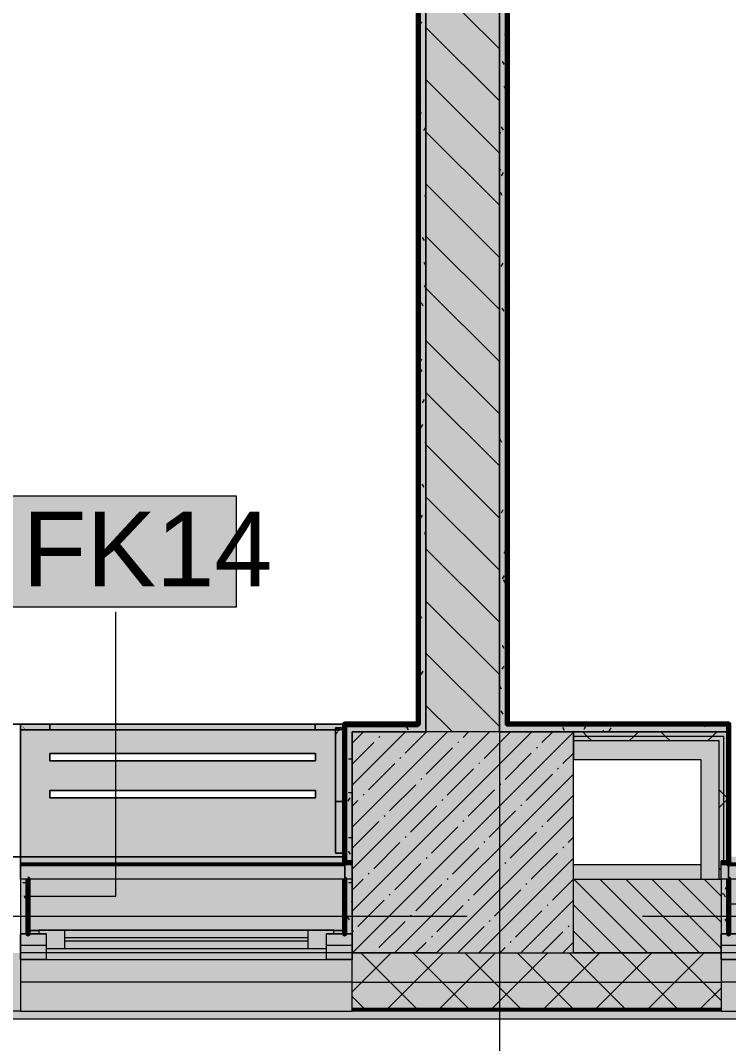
# Model space of a CAD drawing. Header units: millimetres. Extents: x -3817 to 677485, y -22715 to 103890.
# Drawn here: x 28553 to 30474, y 1566 to 4340 of the extents above; entities that cross this region are included whole.
import ezdxf

# ---------------------------------------------------------------- set-up
doc = ezdxf.new("R2010")
doc.units = ezdxf.units.MM
doc.layers.add('PDF _Геометрия', color=7, linetype='Continuous', true_color=0x1d1d1d)
doc.layers.add('PDF _Сплошная заливка', color=7, linetype='Continuous', true_color=0xffffff)
doc.layers.add('PDF _Текст', color=7, linetype='Continuous')
doc.styles.add('PDF GOST-Common', font='arial.ttf')

msp = doc.modelspace()

# ---------------------------------------------------------------- hatches: boundary and pattern name
at = {"layer": 'PDF _Сплошная заливка', "transparency": 33554559}
for points in [[(29842.5, 2411.3), (29853, 2411.3), (29853, 9211.3), (29653, 9211.3), (29653, 2411.3), (29762.6, 2411.3)], [(29633, 2431.3), (29653, 2431.3), (29653, 8901.3), (29633, 8901.3), (29633, 2431.5)], [(29437.9, 2061.3), (29453, 2061.3), (29453, 2431.3), (29433, 2431.3), (29433, 2061.3)], [(29633, 2411.3), (29653, 2411.3), (29653, 2431.3), (29453, 2431.3), (29453, 2411.3)], [(30053, 2411.3), (30473.3, 2411.3), (30473, 2431.3), (29853, 2431.3), (29853, 2411.3), (29872, 2411.3)], [(30442, 2386.3), (30448.3, 2386.3), (30447.8, 2398.8), (30053, 2398.8), (30053, 2386.3), (30435.8, 2386.3)], [(30448.3, 2011.3), (30453.3, 2011.3), (30453.3, 2061.3), (30460.8, 2061.3), (30460.8, 2398.8), (30448.3, 2398.8), (30448.3, 2051.3)], [(30473, 2061.3), (30473.3, 2061.3), (30473, 2411.3), (30460.8, 2411.3), (30460.8, 2061.3), (30468.1, 2061.3)], [(29433, 2051.3), (29453, 2052.3), (29453, 2061.3), (29433, 2061.3), (29433, 2052.3)], [(30473.3, 2051.3), (30473, 2061.3), (30453.3, 2061.3), (30453.4, 2051.3), (30473, 2051.3)], [(29383, 1823.3), (29383, 1863.3), (29403, 1863.3), (29403, 1873.3), (28603, 1872.3), (28603, 1863.3), (28623, 1863.3), (28623, 1823.3)], [(29383, 1811.3), (29453, 1811.3), (29453, 1831.3), (29383, 1831.3), (29383, 1823.3), (28623, 1823.3), (28623, 1831.3), (28553, 1831.3), (28553, 1811.3), (28623, 1811.3)], [(29440.7, 1653.4), (29453, 1653.4), (29453, 1811.3), (28553, 1811.3), (28553, 1653.4)], [(30453.3, 1811.3), (33253.3, 1811.3), (33253.3, 1831.3), (33183.3, 1831.3), (33183.3, 1823.3), (31353.3, 1823.3), (31353.3, 1831.3), (31283.3, 1831.3), (31283.3, 1823.3), (30523.3, 1823.3), (30523.3, 1831.3), (30453.3, 1831.3), (30453.3, 1823.3)], [(30453.3, 1653.4), (33253.3, 1653.4), (33253.3, 1811.3), (30453.3, 1811.3), (30453.3, 1658.3)], [(16753.3, 1631.4), (39003.3, 1631.4), (39003.3, 1653.4), (133.3, 1653.4), (133.3, 1631.4), (16175.8, 1631.4)]]:
    msp.add_hatch(color=256, dxfattribs=at).paths.add_polyline_path(points)
at = {"layer": 'PDF _Сплошная заливка', "true_color": 0xf4f2ee, "transparency": 33554559}
h = msp.add_hatch(color=7, dxfattribs=at)
h.paths.add_polyline_path([(28568.8, 2416.3), (28633, 2416.3), (28632.8, 2432.3), (28553.2, 2431.8)], flags=0)
h.paths.add_polyline_path([(28553.2, 2416.3), (28565.6, 2416.3), (28553.2, 2431.2)], flags=0)
h.paths.add_polyline_path([(29352.7, 2416.3), (29408, 2416.3), (29408, 2421.8), (29422.6, 2421.8), (29432, 2432.3), (29352.7, 2432.3), (29352.7, 2424.3)], flags=0)
h.paths.add_polyline_path([(29428.4, 2421.8), (29432, 2421.8), (29432, 2431), (29424.7, 2421.8)], flags=0)
at = {"layer": 'PDF _Сплошная заливка', "true_color": 0xeae6de, "transparency": 33554559}
h = msp.add_hatch(color=254, dxfattribs=at)
h.paths.add_polyline_path([(29432, 2072.3), (29432, 2081.8), (29408, 2081.8), (29408, 2416.3), (28553.2, 2416.3), (28553.2, 2072.3), (29408, 2072.3)], flags=0)
h.paths.add_polyline_path([(28632.8, 2232.3), (28632.8, 2252.3), (29353.2, 2252.3), (29353.2, 2232.3), (29083.3, 2232.3)], flags=0)
h.paths.add_polyline_path([(29333.3, 2332.3), (28632.8, 2332.3), (28632.8, 2352.3), (29353.2, 2352.3), (29353.2, 2332.3)], flags=0)
at = {"layer": 'PDF _Сплошная заливка', "true_color": 0xf9f8f6, "transparency": 33554559}
msp.add_hatch(color=7, dxfattribs=at).paths.add_polyline_path([(29083.3, 2416.3), (29352.7, 2416.3), (29352.7, 2432.3), (28633, 2432.3), (28633, 2416.3), (28705.7, 2416.3)])
at = {"layer": 'PDF _Сплошная заливка', "true_color": 0xfcfbfa, "transparency": 33554559}
h = msp.add_hatch(color=7, dxfattribs=at)
h.paths.add_polyline_path([(29432, 2416.3), (29432, 2421.8), (29424.7, 2421.8), (29420.2, 2416.3), (29425.9, 2416.3)], flags=0)
h.paths.add_polyline_path([(29417.1, 2416.3), (29422.6, 2421.8), (29408, 2421.8), (29408, 2416.3)], flags=0)
at = {"layer": 'PDF _Сплошная заливка', "true_color": 0xf9f8f6, "transparency": 33554559}
h = msp.add_hatch(color=7, dxfattribs=at)
h.paths.add_polyline_path([(29432, 2221.8), (29432, 2416.3), (29420.2, 2416.3), (29408, 2400.9), (29408, 2221.8)], flags=0)
h.paths.add_polyline_path([(29408, 2407.2), (29417.1, 2416.3), (29408, 2416.3)], flags=0)
at = {"layer": 'PDF _Сплошная заливка', "true_color": 0xe7e7e7, "transparency": 33554559}
msp.add_hatch(color=254, dxfattribs=at).paths.add_polyline_path([(30448.3, 2011.3), (30448.3, 2386.3), (30398.3, 2386.3), (30398.3, 2011.3), (30442, 2011.3)])
at = {"layer": 'PDF _Сплошная заливка', "true_color": 0xf4f2ee, "transparency": 33554559}
msp.add_hatch(color=7, dxfattribs=at).paths.add_polyline_path([(29432, 2081.8), (29432, 2221.8), (29408, 2221.8), (29408, 2081.8), (29428.8, 2081.8)])
at = {"layer": 'PDF _Сплошная заливка', "true_color": 0xeae6de, "transparency": 33554559}
h = msp.add_hatch(color=254, dxfattribs=at)
h.paths.add_polyline_path([(28603, 1872.3), (28603, 1873.3), (29432, 1873.3), (29432, 2051.3), (28553.2, 2051.3), (28553.2, 2011.3), (28574, 2011.3), (28574, 1872.3)], flags=0)
h.paths.add_polyline_path([(29432.5, 2052.3), (29433, 2052.3), (29432, 2072.3), (28553.2, 2072.3), (28553.2, 2052.3), (29432, 2052.3)], flags=0)
h = msp.add_hatch(color=254, dxfattribs=at)
h.paths.add_polyline_path([(30474.3, 1872.3), (33232.3, 1873.3), (33232.3, 2051.3), (30473.3, 2051.3), (30474.3, 1873.3)], flags=0)
h.paths.add_polyline_path([(31121.3, 2052.3), (33232.3, 2052.3), (33232.3, 2072.3), (30474.3, 2072.3), (30474.3, 2052.3), (30553, 2052.3)], flags=0)
at = {"layer": 'PDF _Сплошная заливка', "transparency": 33554559}
h = msp.add_hatch(color=256, dxfattribs=at)
h.paths.add_polyline_path([(25678.3, 1831.3), (25678.3, 1863.3), (25657.3, 1863.3), (25657.3, 1872.3), (25628.3, 1872.3), (25628.3, 1863.3), (25608.3, 1863.3), (25608.3, 1831.3), (25658.3, 1831.3)], flags=0)
h.paths.add_polyline_path([(23708.3, 1831.3), (23778.3, 1831.3), (23778.3, 1863.3), (23758.3, 1863.3), (23758.3, 1872.3), (23728.3, 1872.3), (23728.3, 1863.3), (23708.3, 1863.3)], flags=0)
h.paths.add_polyline_path([(22948.3, 1831.3), (22948.3, 1863.3), (22928.3, 1863.3), (22928.3, 1872.3), (22899.3, 1872.3), (22897.5, 1863.3), (22878.3, 1863.3), (22878.3, 1831.3), (22928.3, 1831.3)], flags=0)
h.paths.add_polyline_path([(38213.3, 1831.3), (38212.3, 1872.3), (38183.3, 1872.3), (38183.3, 1863.3), (38163.3, 1863.3), (38163.3, 1831.3)], flags=0)
h.paths.add_polyline_path([(37403.3, 1831.3), (37403.3, 1863.3), (37383.3, 1863.3), (37383.3, 1872.3), (37354.3, 1872.3), (37353.3, 1863.3), (37333.3, 1863.3), (37333.3, 1831.3)], flags=0)
h.paths.add_polyline_path([(26653.3, 1831.3), (26723.3, 1831.3), (26723.3, 1863.3), (26703.3, 1863.3), (26703.3, 1872.3), (26674.3, 1872.3), (26673, 1863.3), (26653.3, 1863.3)], flags=0)
h.paths.add_polyline_path([(27532.3, 1831.3), (27553.3, 1831.3), (27553, 1863.3), (27532.3, 1863.3), (27532.3, 1872.3), (27503.3, 1872.3), (27503.3, 1863.3), (27483.3, 1863.3), (27483.3, 1831.3), (27503.3, 1831.3)], flags=0)
h.paths.add_polyline_path([(36163.3, 1831.3), (36192.3, 1831.3), (36192.3, 1872.4), (36163.3, 1870.4), (36163.3, 1863.3), (36143.3, 1863.3), (36143.3, 1831.3)], flags=0)
h.paths.add_polyline_path([(21803.3, 1831.3), (21853.3, 1831.3), (21853.3, 1863.3), (21832.3, 1863.3), (21832.3, 1872.3), (21803.3, 1872.3), (21803.3, 1863.3), (21783.3, 1863.3), (21783.3, 1831.3)], flags=0)
h.paths.add_polyline_path([(35013.3, 1831.3), (35013.3, 1863.3), (34993.3, 1863.3), (34993.3, 1872.4), (34963.3, 1872.4), (34963.3, 1863.3), (34943.3, 1863.3), (34943.3, 1831.3), (34993.3, 1831.3)], flags=0)
h.paths.add_polyline_path([(21023.3, 1831.3), (21023.3, 1863.3), (21003.3, 1863.3), (21003.3, 1872.3), (20974.3, 1872.3), (20973.3, 1863.3), (20953.3, 1863.3), (20953.5, 1831.3), (21003.3, 1831.3)], flags=0)
h.paths.add_polyline_path([(34183.3, 1831.3), (34183.3, 1863.3), (34163.3, 1863.3), (34163.3, 1872.4), (34134.3, 1872.4), (34134.3, 1831.3), (34163.3, 1831.3)], flags=0)
h.paths.add_polyline_path([(18333.3, 1851.3), (18333.3, 1831.3), (18403.3, 1831.3), (18403.3, 1852.9)], flags=0)
h.paths.add_polyline_path([(19553.3, 1831.3), (19603.3, 1831.3), (19603.3, 1863.3), (19582.3, 1863.3), (19582.3, 2016.3), (17524.3, 2016.3), (17523.3, 1863.3), (17503.3, 1863.3), (17503.3, 1831.3), (17573.3, 1833), (17573.3, 1863.3), (17553.3, 1863.3), (17553.3, 1873.3), (18353.3, 1873.3), (18353.3, 1863.3), (18333.3, 1863.3), (18333.3, 1851.3), (18403.3, 1852.9), (18403.3, 1863.3), (18383.3, 1863.3), (18383.3, 1873.3), (19553.3, 1873.3), (19553.3, 1863.3), (19533.3, 1863.3), (19533.3, 1831.3)], flags=0)
h.paths.add_polyline_path([(29453, 1831.3), (29453, 1863.3), (29432, 1863.3), (29432, 1872.3), (29403, 1872.3), (29403, 1863.3), (29383, 1863.3), (29383, 1831.3), (29433, 1831.3)], flags=0)
h.paths.add_polyline_path([(28574, 1831.3), (28623, 1831.3), (28623, 1863.3), (28603, 1863.3), (28603, 1872.3), (28574, 1872.3), (28573, 1863.3), (28553, 1863.3), (28553.2, 1831.3), (28573, 1831.3)], flags=0)
h.paths.add_polyline_path([(33203.3, 1831.3), (33253.3, 1831.3), (33253.3, 1863.3), (33232.3, 1863.3), (33232.3, 1872.3), (33203.3, 1872.3), (33203.3, 1863.3), (33183.3, 1863.3), (33183.3, 1831.3)], flags=0)
h.paths.add_polyline_path([(30453.3, 1831.3), (30523.3, 1831.3), (30523.3, 1863.3), (30503.3, 1863.3), (30503.3, 1872.3), (30474.3, 1872.3), (30473.3, 1863.3), (30453.3, 1863.3)], flags=0)
h.paths.add_polyline_path([(31353.3, 1831.3), (31353.3, 1863.3), (31333.3, 1863.3), (31333.3, 1872.3), (31303.3, 1872.3), (31303.3, 1863.3), (31283.3, 1863.3), (31283.3, 1831.3), (31333.3, 1831.3)], flags=0)
h.paths.add_polyline_path([(16753.3, 1831.3), (16753.3, 1863.3), (16732.3, 1863.3), (16733.3, 2011.3), (16753.3, 2011.3), (16753.3, 2016.3), (16020.3, 2016.3), (15853.3, 2051.3), (15853.3, 2011.3), (15874.3, 2011.3), (15873.3, 1863.3), (15853.3, 1863.3), (15853.3, 1831.3), (15923.3, 1831.3), (15923.3, 1863.3), (15903.3, 1863.3), (15903.3, 1873.3), (16703.3, 1873.3), (16703.3, 1863.3), (16683.3, 1863.3), (16683.3, 1831.3)], flags=0)
h.paths.add_polyline_path([(13003.3, 1831.3), (13073.3, 1831.3), (13073.3, 1863.3), (13053.3, 1863.3), (13053.3, 1873.3), (13853.3, 1873.3), (13853.3, 1863.3), (13833.3, 1863.3), (13833.3, 1831.3), (13903.3, 1831.3), (13903.3, 1863.3), (13883.3, 1863.3), (13883.3, 1873.3), (15053.3, 1873.3), (15053.3, 1863.3), (15033.3, 1863.3), (15033.3, 1831.3), (15103.3, 1831.3), (15103.3, 1863.3), (15082.3, 1863.3), (15082.3, 2051.2), (14752.4, 2016.3), (13024.1, 2016.3), (13023.3, 1863.3), (13006.2, 1863.3)], flags=0)
h.paths.add_polyline_path([(12253.3, 1831.3), (12253.3, 1863.3), (12232.3, 1863.3), (12233.3, 2011.3), (12403.3, 2011.3), (12403.3, 2051.3), (12383.3, 2051.3), (12383.3, 2016.3), (10528, 2016.3), (10173.3, 2051.3), (10173.3, 1863.3), (10153.3, 1863.3), (10153.3, 1831.3), (10223.3, 1831.3), (10223.3, 1863.3), (10203.3, 1863.3), (10203.3, 1873.3), (11003.3, 1873.3), (11003.3, 1863.3), (10983.3, 1863.3), (10983.3, 1831.3), (11053.3, 1831.3), (11053.3, 1863.3), (11033.3, 1863.3), (11033.3, 1873.3), (12203.3, 1873.3), (12203.3, 1863.3), (12183.3, 1863.3), (12183.3, 1831.3)], flags=0)
h.paths.add_polyline_path([(9403, 1831.3), (9403, 1863.3), (9382, 1863.3), (9383, 2011.3), (9582, 2012.3), (9582, 2016.3), (8523, 2016.3), (8523, 2051.3), (8503.3, 2051.3), (8503.3, 2011.3), (8524, 2011.3), (8523, 1863.3), (8503.3, 1863.3), (8503.3, 1831.3), (8573, 1831.3), (8573, 1863.3), (8553, 1863.3), (8553, 1873.3), (9353, 1873.3), (9353, 1863.3), (9333, 1863.3), (9333, 1831.3), (9383, 1831.3)], flags=0)
h.paths.add_polyline_path([(4803.3, 1831.3), (4873.3, 1831.3), (4873.3, 1863.3), (4853.3, 1863.3), (4853.3, 1873.3), (7023.3, 1873.3), (7023.3, 1863.3), (7003.3, 1863.3), (7003.3, 1831.3), (7073.3, 1831.3), (7073.3, 1863.3), (7052.3, 1863.3), (7052.3, 2016.3), (3994.3, 2016.3), (3993.3, 1851.3), (3973.3, 1851.3), (3973.3, 1831.3), (4043.3, 1831.3), (4043.3, 1863.3), (4023.3, 1863.3), (4023.3, 1873.3), (4823.3, 1873.3), (4823.3, 1863.3), (4803.3, 1863.3)], flags=0)
h.paths.add_polyline_path([(26653.3, 2011.3), (26671.8, 2011.3), (26671.8, 2051.3), (26653.3, 2050.9)], flags=0)
h.paths.add_polyline_path([(26403.3, 2011.3), (26596.8, 2011.3), (26596.8, 2051.3), (26403.3, 2051.3), (26403.3, 2044.9)], flags=0)
h.paths.add_polyline_path([(30053, 2011.3), (30398.3, 2011.3), (30398.3, 2051.3), (30053, 2051.3)], flags=0)
h.paths.add_polyline_path([(27553, 2011.3), (27553.2, 2011.3), (27553, 2034.6)], flags=0)
h.paths.add_polyline_path([(29433, 2011.3), (29453, 2011.3), (29453, 2051.3), (29433, 2051.3)], flags=0)
h.paths.add_polyline_path([(25678.3, 2011.3), (25678.3, 2051.3), (25657.5, 2051.3), (25658.3, 2011.3)], flags=0)
h.paths.add_polyline_path([(33853.3, 2011.3), (34059.3, 2011.3), (34059.3, 2051.3), (33853.3, 2051.3)], flags=0)
h.paths.add_polyline_path([(36211.9, 2011.3), (36213.3, 2011.3), (36211.9, 2051.3)], flags=0)
h.paths.add_polyline_path([(15496.5, 2011.3), (15778.3, 2011.3), (15778.3, 2051.3), (15178.3, 2051.3), (15178.3, 2011.3), (15430.5, 2011.3)], flags=0)
h.paths.add_polyline_path([(22897.5, 2011.3), (22897.5, 2051.3), (22878.3, 2051.3), (22878.3, 2011.3)], flags=0)
h.paths.add_polyline_path([(22753.3, 2011.3), (22823.3, 2011.3), (22823.3, 2051.3), (22753.3, 2051.3)], flags=0)
h.paths.add_polyline_path([(22153.3, 2011.3), (22153.3, 2051.3), (21928.3, 2051.3), (21928.3, 2011.3)], flags=0)
h.paths.add_polyline_path([(10061.7, 2011.3), (10078.3, 2011.3), (10078.3, 2051.3), (9678, 2051.3), (9678, 2011.3), (9869.6, 2011.3)], flags=0)
h.paths.add_polyline_path([(26672.8, 2011.3), (26673, 2011.3), (26672.8, 2051.3)], flags=0)
h.paths.add_polyline_path([(16903.3, 2011.3), (16903.3, 2051.3), (16828.3, 2051.3), (16828.3, 2011.3), (16855.1, 2011.3)], flags=0)
h.paths.add_polyline_path([(30473.3, 2011.3), (30473.3, 2051.3), (30453.3, 2051.3), (30453.3, 2011.3)], flags=0)
h.paths.add_polyline_path([(33253.3, 2011.3), (33253.3, 2051.3), (33233.3, 2051.3), (33233.3, 2011.3)], flags=0)
h.paths.add_polyline_path([(7903.3, 2011.3), (7903.3, 2051.3), (7148.3, 2051.3), (7148.3, 2011.3), (7224.2, 2011.3)], flags=0)
h = msp.add_hatch(color=256, dxfattribs=at)
h.paths.add_polyline_path([(30453.3, 1661.3), (30453.3, 1811.3), (29453, 1811.3), (29453, 1661.3)], flags=0)
h.paths.add_polyline_path([(36213.3, 1661.3), (37333.3, 1661.3), (37333.3, 1811.3), (36213.3, 1811.3), (36213.3, 1721.1)], flags=0)
h.paths.add_polyline_path([(38233.3, 1661.3), (39003.3, 1661.3), (39003.3, 1811.3), (38233.3, 1811.3), (38233.3, 1726.1)], flags=0)
h.paths.add_polyline_path([(25686.6, 1661.3), (26653.3, 1661.3), (26653.3, 1811.3), (25678.3, 1811.3), (25678.3, 1661.3)], flags=0)
h.paths.add_polyline_path([(28553, 1661.3), (28553, 1811.3), (27553.3, 1811.3), (27553.3, 1661.3), (28404, 1661.3)], flags=0)
h.paths.add_polyline_path([(1230.3, 1661.3), (3973.3, 1661.3), (3973.3, 1811.3), (-16.7, 1811.3), (-16.7, 1661.3), (353.3, 1661.3)], flags=0)
h.paths.add_polyline_path([(12253.3, 1661.3), (13003.3, 1663.4), (13003.3, 1811.3), (12253.3, 1811.3), (12253.3, 1661.5)], flags=0)
h.paths.add_polyline_path([(15103.3, 1661.3), (15853.3, 1661.3), (15853.3, 1811.3), (15103.3, 1811.3), (15103.3, 1668.6)], flags=0)
h.paths.add_polyline_path([(16753.3, 1661.3), (17503.3, 1661.3), (17503.3, 1811.3), (16753.3, 1811.3), (16753.3, 1672.7)], flags=0)
h.paths.add_polyline_path([(19603.3, 1661.3), (20953.3, 1661.3), (20953.3, 1811.3), (19603.3, 1811.3), (19603.3, 1679.8)], flags=0)
h.paths.add_polyline_path([(33838.7, 1661.3), (34113.3, 1661.3), (34113.3, 1811.3), (33253.3, 1811.3), (33253.3, 1661.3)], flags=0)
h.paths.add_polyline_path([(21853.3, 1661.3), (22878.3, 1661.3), (22878.3, 1811.3), (21853.3, 1811.3), (21853.3, 1685.4)], flags=0)
h.paths.add_polyline_path([(9403, 1661.3), (10153.3, 1661.3), (10153.3, 1811.3), (9403, 1811.3), (9403, 1793.3)], flags=0)
h.paths.add_polyline_path([(8503, 1661.3), (8503, 1811.3), (7073.3, 1811.3), (7073.3, 1661.3), (7903.3, 1661.3)], flags=0)
h = msp.add_hatch(color=256, dxfattribs=at)
h.paths.add_polyline_path([(33838.7, 1653.4), (34113.3, 1653.4), (34113.3, 1658.3), (33253.3, 1658.3), (33253.3, 1653.4)], flags=0)
h.paths.add_polyline_path([(36213.3, 1653.4), (37333.3, 1653.4), (37333.3, 1658.3), (36213.3, 1658.3)], flags=0)
h.paths.add_polyline_path([(38233.3, 1653.4), (39003.3, 1653.4), (39003.3, 1658.3), (38233.3, 1658.3)], flags=0)
h.paths.add_polyline_path([(29453, 1653.4), (30453.3, 1653.4), (30453.3, 1658.3), (29453, 1658.3)], flags=0)
h.paths.add_polyline_path([(28404, 1653.4), (28553, 1653.4), (28553, 1658.3), (27553.3, 1658.3), (27553.3, 1653.4)], flags=0)
h.paths.add_polyline_path([(25686.6, 1653.4), (26653.3, 1653.4), (26653.3, 1658.3), (25678.3, 1658.3), (25678.3, 1653.4)], flags=0)
h.paths.add_polyline_path([(16753.3, 1653.4), (17503.3, 1653.4), (17503.3, 1658.3), (16753.3, 1658.3)], flags=0)
h.paths.add_polyline_path([(12253.3, 1653.4), (13003.3, 1653.4), (13003.3, 1658.3), (12253.3, 1658.3)], flags=0)
h.paths.add_polyline_path([(15103.3, 1653.4), (15853.3, 1653.4), (15853.3, 1658.3), (15103.3, 1658.3)], flags=0)
h.paths.add_polyline_path([(20953.3, 1653.4), (20953.3, 1658.3), (19603.3, 1658.3), (19603.3, 1653.4), (20251.9, 1653.4)], flags=0)
h.paths.add_polyline_path([(21853.3, 1653.4), (22878.3, 1653.4), (22878.3, 1658.3), (21853.3, 1658.3)], flags=0)
h.paths.add_polyline_path([(7903.3, 1653.4), (8503, 1653.4), (8503, 1658.3), (7073.3, 1658.3), (7073.3, 1653.4)], flags=0)
h.paths.add_polyline_path([(3973.3, 1653.4), (3973.3, 1658.3), (-24.7, 1658.3), (-24.7, 1653.4), (3753.3, 1653.4)], flags=0)
h.paths.add_polyline_path([(9403, 1653.4), (10153.3, 1653.4), (10153.3, 1658.3), (9403, 1658.3), (9403, 1654.4)], flags=0)
h = msp.add_hatch(color=256, dxfattribs=at)
h.paths.add_polyline_path([(36556.1, 1658.3), (37333.3, 1658.3), (37333.3, 1661.3), (36213.3, 1661.3), (36213.3, 1658.3)], flags=0)
h.paths.add_polyline_path([(25686.6, 1658.3), (26653.3, 1658.3), (26653.3, 1661.3), (25678.3, 1661.3), (25678.3, 1658.3)], flags=0)
h.paths.add_polyline_path([(39003.3, 1658.3), (39003.3, 1661.3), (38233.3, 1661.3), (38233.3, 1658.3)], flags=0)
h.paths.add_polyline_path([(15103.3, 1658.3), (15853.3, 1658.3), (15853.3, 1661.3), (15103.3, 1661.3)], flags=0)
h.paths.add_polyline_path([(16753.3, 1658.3), (17503.3, 1658.3), (17503.3, 1661.3), (16753.3, 1661.3)], flags=0)
h.paths.add_polyline_path([(33853, 1658.3), (34113.3, 1658.3), (34113.3, 1661.3), (33253.3, 1661.3), (33253.3, 1658.3), (33838.7, 1658.3)], flags=0)
h.paths.add_polyline_path([(7903.3, 1658.3), (8503, 1658.3), (8503, 1661.3), (7073.3, 1661.3), (7073.3, 1658.3)], flags=0)
h.paths.add_polyline_path([(21853.3, 1658.3), (22878.3, 1658.3), (22878.3, 1661.3), (21853.3, 1661.3)], flags=0)
h.paths.add_polyline_path([(29453, 1658.3), (30453.3, 1658.3), (30453.3, 1661.3), (29453, 1661.3)], flags=0)
h.paths.add_polyline_path([(20251.9, 1658.3), (20953.3, 1658.3), (20953.3, 1661.3), (19603.3, 1661.3), (19603.3, 1658.3)], flags=0)
h.paths.add_polyline_path([(27553.3, 1658.3), (28553, 1658.3), (28553, 1661.3), (27553.3, 1661.3)], flags=0)
h.paths.add_polyline_path([(12253.3, 1658.3), (13003.3, 1658.3), (13003.3, 1661.3), (12253.3, 1661.3)], flags=0)
h.paths.add_polyline_path([(-16.7, 1658.3), (3973.3, 1658.3), (3973.3, 1661.3), (-16.7, 1661.3), (-19.7, 1658.3)], flags=0)
h.paths.add_polyline_path([(9403, 1658.3), (10153.3, 1658.3), (10153.3, 1661.3), (9403, 1661.3)], flags=0)

# ---------------------------------------------------------------- linework, layer by layer
at = {"layer": 'PDF _Геометрия', "color": 9, "lineweight": 9, "true_color": 0xc0c0c0}
for points in [[(30803.3, 9591.3), (30803.3, 9611.4), (30073, 9611.4), (30053, 9611.4), (30053, 9211.3), (29852, 9211.3), (29852, 9191.3), (29852, 2431.3), (29852, 2411.3), (30473.3, 2411.3), (30473.3, 2431.3)], [(29853, 2411.3), (29853, 9211.3)], [(29873, 2431.3), (29872, 2431.3), (29872, 9190.3)], [(29433, 2052.3), (29433, 2061.3), (29453, 2061.3), (29453, 2411.3), (29653, 2411.3), (29653, 2431.3), (29653, 8901.3), (29633, 8901.3), (28833.3, 8901.3), (29653, 8901.3), (29653, 2411.3)], [(39273.4, 1631.4), (133.3, 1631.4), (-46.7, 1631.4), (-46.7, 5581.4), (-24.7, 5581.4)], [(29433, 2051.3), (29453, 2051.3), (29453, 2061.3), (29433, 2061.3), (29433, 2431.3), (29453, 2431.3), (29632, 2431.3)], [(30473.3, 2061.3), (30453.3, 2061.3)], [(29683.3, 1811.3), (30053, 1811.3), (30053, 2011.3), (30453.3, 2011.3), (30453.3, 1811.3), (30453.3, 1653.4), (33253.3, 1653.4), (33253.3, 1811.3), (30453.3, 1811.3), (30453.3, 1653.4), (29453, 1653.4), (29453, 1811.3), (28553, 1811.3), (28553, 1653.4), (27553.3, 1653.4), (27553.3, 1811.3), (26653.3, 1811.3), (26653.3, 1653.4), (27553.3, 1653.4), (27553.3, 1811.3), (27553.3, 2011.3), (27553.3, 2051.3), (27553.3, 2011.3)], [(28553, 2051.3), (28553, 2011.3), (28553, 1811.3), (28553, 1653.4), (29453, 1653.4), (29453, 1811.3), (29453, 2011.3), (29433, 2011.3)], [(29453, 2011.3), (29453, 2051.3)], [(30053, 2051.3), (30398.3, 2051.3)], [(30453.3, 2051.3), (30473.3, 2051.3)], [(30473.3, 2011.3), (30453.3, 2011.3)], [(28623, 1831.3), (28553, 1831.3)], [(29453, 1831.3), (29383, 1831.3)], [(30523.3, 1831.3), (30453.3, 1831.3)]]:
    msp.add_lwpolyline(points, dxfattribs=at)
at = {"layer": 'PDF _Геометрия', "color": 231, "lineweight": 70, "true_color": 0xff80c0}
for points in [[(30473.3, 2431.3), (30473.3, 2052.3), (30474.3, 2052.3), (30474.3, 2431.3), (30474.3, 2432.3), (29874, 2432.3), (29874, 9190.3), (30073, 9190.3), (30074, 9190.3), (30074, 9590.3)], [(29872, 9190.3), (29873, 9190.3), (29873, 2431.3)], [(29633, 8873.4), (29632, 8873.4), (29632, 2432.3), (29432, 2432.3), (29432, 2431.3), (29432, 2061.3), (29433, 2061.3), (29433, 2431.3), (29632, 2431.3)]]:
    msp.add_lwpolyline(points, dxfattribs=at)
at = {"layer": 'PDF _Геометрия', "color": 231, "lineweight": 9, "true_color": 0xff80c0}
for points in [[(29632, 2431.3), (29633, 2431.3), (29633, 2444.4), (29633, 8873.4)], [(29873, 2431.3), (29874, 2431.3), (30473.3, 2431.3)]]:
    msp.add_lwpolyline(points, dxfattribs=at)
at = {"layer": 'PDF _Геометрия', "color": 7, "lineweight": 9}
for points in [[(29633, 8873.4), (29633, 2444.4), (29633, 2431.3)], [(28579.5, 1965), (28812.2, 1965), (28812.2, 2736.4)], [(30467.7, 1944.5), (30918.7, 1944.5), (30918.7, 2603.7)], [(30473.3, 2431.3), (29874, 2431.3)], [(30460.8, 2061.3), (30460.8, 2398.8), (30448.3, 2398.8), (30398.3, 2398.8), (30053, 2398.8)], [(30448.3, 2011.3), (30448.3, 2386.3), (30398.3, 2386.3), (30053, 2386.3)], [(29453, 1732.3), (30453.3, 1732.3)], [(29453, 1661.3), (30453.3, 1661.3)], [(29453, 1658.3), (30453.3, 1658.3)]]:
    msp.add_lwpolyline(points, dxfattribs=at)
at = {"layer": 'PDF _Геометрия', "lineweight": 9}
for points in [[(29853, 4262.8), (29653, 4462.8)], [(29853, 4121.4), (29653, 4321.4)], [(29853, 3980), (29653, 4180)], [(29853, 3838.6), (29653, 4038.6)], [(29853, 3697.1), (29653, 3897.1)], [(29853, 3555.7), (29653, 3755.7)], [(29853, 3414.3), (29653, 3614.3)], [(29853, 3272.9), (29653, 3472.9)], [(29853, 3131.5), (29653, 3331.5)], [(29853, 2990), (29653, 3190)], [(29853, 2848.6), (29653, 3048.6)], [(29853, 2707.2), (29653, 2907.2)], [(29853, 2565.8), (29653, 2765.8)], [(29853, 2424.4), (29653, 2624.4)], [(29724.6, 2411.3), (29653, 2482.9)], [(29453, 2380.7), (29483.7, 2411.3)], [(29453, 2266.6), (29597.7, 2411.3)], [(29453, 2152.6), (29711.8, 2411.3)], [(29453, 2038.5), (29825.8, 2411.3)], [(29453, 1924.5), (29939.9, 2411.3)], [(29453.9, 1811.3), (30053, 2410.4)], [(29525.4, 2396.1), (29527.8, 2398.4)], [(29539.7, 2410.3), (29540.7, 2411.3)], [(29596.7, 2353.3), (29654.7, 2411.3)], [(29753.5, 2396.1), (29768.8, 2411.3)], [(29810.5, 2339), (29881.8, 2410.3)], [(29967.3, 2381.8), (29996.9, 2411.3)], [(30103.1, 2386.3), (30090.6, 2398.8), (30078.1, 2411.3)], [(30204.6, 2386.3), (30217.1, 2398.8), (30229.6, 2411.3)], [(30315.3, 2386.3), (30302.8, 2398.8), (30290.3, 2411.3)], [(30416.7, 2386.3), (30429.2, 2398.8), (30441.7, 2411.3)], [(29453, 2323.7), (29511.2, 2381.8)], [(29653.7, 2296.3), (29725, 2367.5)], [(29739.3, 2381.8), (29741.6, 2384.2)], [(29953.1, 2367.5), (29955.5, 2369.9)], [(29582.4, 2339), (29584.8, 2341.4)], [(29867.6, 2282), (29938.8, 2353.3)], [(30024.4, 2324.8), (30053, 2353.4)], [(29496.9, 2253.5), (29568.2, 2324.8)], [(29710.7, 2239.2), (29782, 2310.5)], [(29796.3, 2324.8), (29798.6, 2327.1)], [(30010.1, 2310.5), (30012.5, 2312.9)], [(29568, 1811.3), (30053, 2296.4)], [(29639.5, 2282), (29641.8, 2284.4)], [(29924.6, 2225), (29995.9, 2296.3)], [(29553.9, 2196.5), (29625.2, 2267.8)], [(29767.8, 2182.2), (29839, 2253.5)], [(29853.3, 2267.8), (29855.7, 2270.1)], [(30473.3, 2228.4), (30460.8, 2240.9), (30448.3, 2253.4)], [(29453, 2209.6), (29468.4, 2225)], [(29482.6, 2239.2), (29485, 2241.6)], [(29696.5, 2225), (29698.9, 2227.4)], [(29981.6, 2168), (30052.9, 2239.2)], [(30448.3, 2205.7), (30460.8, 2218.2), (30473.3, 2230.7)], [(29610.9, 2139.4), (29682.2, 2210.7)], [(29824.8, 2125.2), (29896.1, 2196.5)], [(29910.3, 2210.7), (29912.7, 2213.1)], [(29454.1, 2096.7), (29525.4, 2168)], [(29539.7, 2182.2), (29542, 2184.6)], [(29682, 1811.3), (30053, 2182.3)], [(29753.5, 2168), (29755.9, 2170.3)], [(29668, 2082.4), (29739.3, 2153.7)], [(29881.8, 2068.2), (29953.1, 2139.4)], [(29967.3, 2153.7), (29969.7, 2156.1)], [(29511.2, 2039.7), (29582.4, 2110.9)], [(29596.7, 2125.2), (29599.1, 2127.6)], [(29810.5, 2110.9), (29812.9, 2113.3)], [(30038.6, 2110.9), (30053, 2125.3)], [(29725, 2025.4), (29796.3, 2096.7)], [(29938.8, 2011.1), (30010.1, 2082.4)], [(30024.4, 2096.7), (30026.7, 2099.1)], [(29568.2, 1982.6), (29639.5, 2053.9)], [(29653.7, 2068.2), (29656.1, 2070.5)], [(29796.1, 1811.3), (30053, 2068.3)], [(29867.6, 2053.9), (29869.9, 2056.3)], [(29496.9, 2025.4), (29499.3, 2027.8)], [(29782, 1968.4), (29853.3, 2039.7)], [(30453.3, 2036.2), (30448.3, 2041.2)], [(29453, 1981.5), (29482.6, 2011.1)], [(29710.7, 2011.1), (29713.1, 2013.5)], [(29924.6, 1996.9), (29927, 1999.3)], [(29995.9, 1954.1), (30053, 2011.3)], [(30253.9, 1811.3), (30053.9, 2011.3)], [(30453.3, 1682.7), (30324.6, 1811.3), (30124.6, 2011.3)], [(30395.3, 1811.3), (30195.3, 2011.3)], [(30453.3, 1824.1), (30266, 2011.3)], [(30453.3, 1894.8), (30336.7, 2011.3)], [(30453.3, 1965.5), (30407.4, 2011.3)], [(29553.9, 1968.4), (29556.3, 1970.7)], [(29625.2, 1925.6), (29696.5, 1996.9)], [(29839, 1911.3), (29910.3, 1982.6)], [(29468.4, 1882.8), (29539.7, 1954.1)], [(29767.8, 1954.1), (29770.1, 1956.5)], [(29910.1, 1811.3), (30053, 1954.2)], [(29682.2, 1868.6), (29753.5, 1939.9)], [(29896.1, 1854.3), (29967.3, 1925.6)], [(29981.6, 1939.9), (29984, 1942.2)], [(30333.2, 1661.3), (30183.2, 1811.3), (30053, 1941.5)], [(29525.4, 1825.8), (29596.7, 1897.1)], [(29610.9, 1911.3), (29613.3, 1913.7)], [(29824.8, 1897.1), (29827.2, 1899.5)], [(30052.9, 1897.1), (30053, 1897.2)], [(29454.1, 1868.6), (29456.5, 1871)], [(29739.3, 1811.6), (29810.5, 1882.8)], [(29967.1, 1811.3), (30024.4, 1868.6)], [(30038.6, 1882.8), (30041, 1885.2)], [(30112.5, 1811.3), (30053, 1870.8)], [(29625, 1811.3), (29653.7, 1840.1)], [(29668, 1854.3), (29670.3, 1856.7)], [(29881.8, 1840.1), (29884.2, 1842.4)], [(30024.2, 1811.3), (30053, 1840.2)], [(29453, 1705.5), (29558.9, 1811.3)], [(29626.1, 1661.3), (29476.1, 1811.3)], [(29511.2, 1811.6), (29513.5, 1813.9)], [(29550.3, 1661.3), (29700.3, 1811.3)], [(29767.5, 1661.3), (29617.5, 1811.3)], [(29691.7, 1661.3), (29841.7, 1811.3)], [(29908.9, 1661.3), (29758.9, 1811.3)], [(29833.2, 1661.3), (29983.2, 1811.3)], [(29853.1, 1811.3), (29867.6, 1825.8)], [(30050.3, 1661.3), (29900.3, 1811.3)], [(29974.6, 1661.3), (30124.6, 1811.3)], [(30191.7, 1661.3), (30041.7, 1811.3)], [(30116, 1661.3), (30266, 1811.3)], [(30257.4, 1661.3), (30407.4, 1811.3)], [(29484.6, 1661.3), (29453, 1693)], [(30398.9, 1661.3), (30453.3, 1715.8)]]:
    msp.add_lwpolyline(points, dxfattribs=at)
at = {"layer": 'PDF _Геометрия', "color": 253, "lineweight": 9, "true_color": 0x9b9b9b}
for points in [[(29640.9, 4337), (29635.9, 4328.3)], [(29871.4, 4309.5), (29866.4, 4300.8)], [(29869.8, 4288.8), (29872, 4288.8)], [(29872, 4271.1), (29872, 4271.1)], [(29633, 4227.8), (29636, 4227.8)], [(29865.9, 4220.8), (29860.8, 4229.5)], [(29869.8, 4197.4), (29872, 4197.4)], [(29633, 4136.4), (29636, 4136.4)], [(29870, 4152.8), (29864.9, 4161.5)], [(29639.5, 4125.3), (29634.4, 4134)], [(29639.8, 4091.3), (29634.8, 4082.6)], [(29872, 4088.3), (29869, 4093.4)], [(29862.9, 4043.1), (29857.9, 4051.8)], [(29869.8, 4075.4), (29872, 4075.4)], [(29651, 4049.6), (29646, 4040.9)], [(29855.1, 4037.4), (29852, 4032.1)], [(29633, 4014.5), (29636, 4014.5)], [(29869.8, 3953.5), (29872, 3953.5)], [(29855.8, 3933.4), (29852, 3940)], [(29862.2, 3927.7), (29857.1, 3919)], [(29633, 3892.5), (29636, 3892.5)], [(29653, 3870.3), (29648.9, 3863.2)], [(29859.9, 3865.4), (29854.9, 3874.1)], [(29869.8, 3862.1), (29872, 3862.1)], [(29633, 3801.1), (29636, 3801.1)], [(29648.7, 3743.5), (29643.7, 3752.2)], [(29869.8, 3740.1), (29872, 3740.1)], [(29633, 3679.2), (29636, 3679.2)], [(29652.8, 3675.4), (29647.8, 3684.2)], [(29861.1, 3682), (29856, 3673.3)], [(29872, 3640), (29867.2, 3631.6)], [(29652.9, 3626.2), (29647.9, 3617.5)], [(29653, 3614.1), (29651.9, 3616.1)], [(29869.8, 3618.2), (29872, 3618.2)], [(29633, 3557.3), (29636, 3557.3)], [(29645.7, 3565.8), (29640.7, 3574.5)], [(29865.1, 3551.6), (29860, 3560.3)], [(29634.6, 3524.1), (29633, 3526.9)], [(29869.8, 3526.8), (29872, 3526.8)], [(29633, 3465.8), (29636, 3465.8)], [(29638.7, 3456.1), (29633.6, 3464.8)], [(29872, 3457.1), (29870.2, 3453.9)], [(29640.6, 3422.1), (29635.6, 3413.4)], [(29872, 3417.7), (29868.2, 3424.3)], [(29642.7, 3388.1), (29637.7, 3396.8)], [(29869.8, 3404.9), (29872, 3404.9)], [(29633, 3343.9), (29636, 3343.9)], [(29647.7, 3312.4), (29642.7, 3303.7)], [(29869.8, 3282.9), (29872, 3282.9)], [(29633, 3222), (29636, 3222)], [(29643.6, 3244.4), (29638.6, 3235.7)], [(29653, 3199.7), (29649.7, 3194)], [(29859.1, 3196.2), (29854.1, 3204.9)], [(29872, 3213.3), (29869.1, 3208.2)], [(29869.8, 3191.5), (29872, 3191.5)], [(29633, 3130.5), (29636, 3130.5)], [(29647.9, 3074.3), (29642.9, 3083)], [(29869.8, 3069.6), (29872, 3069.6)], [(29633, 3008.6), (29636, 3008.6)], [(29642.5, 2998.7), (29637.5, 2990)], [(29861.9, 3012.8), (29856.8, 3004.1)], [(29653, 2955.9), (29648.7, 2948.3)], [(29653, 2943.6), (29651.1, 2946.9)], [(29869.8, 2947.7), (29872, 2947.7)], [(29633, 2886.7), (29636, 2886.7)], [(29868.9, 2903.1), (29863.9, 2894.4)], [(29633.8, 2855), (29633, 2856.3)], [(29864.9, 2835.1), (29859.8, 2826.4)], [(29869.8, 2856.2), (29872, 2856.2)], [(29868.4, 2814.4), (29863.3, 2823.1)], [(29633, 2795.3), (29636, 2795.3)], [(29872, 2786.5), (29871, 2784.8)], [(29872, 2747.1), (29867.4, 2755.1)], [(29641.9, 2718.9), (29636.9, 2727.6)], [(29869.8, 2734.3), (29872, 2734.3)], [(29637.3, 2684.9), (29633, 2677.4)], [(29633, 2673.3), (29636, 2673.3)], [(29872, 2686.2), (29871.5, 2687.1)], [(29865.4, 2636.7), (29860.3, 2645.4)], [(29633.3, 2616.9), (29633, 2616.4)], [(29869.8, 2612.4), (29872, 2612.4)], [(29854.2, 2595.1), (29852, 2598.9)], [(29863.8, 2589.4), (29858.7, 2580.7)], [(29644.4, 2575.2), (29639.4, 2566.5)], [(29633, 2551.4), (29636, 2551.4)], [(29858.3, 2527), (29853.3, 2535.8)], [(29872, 2542.7), (29869.9, 2539)], [(29869.8, 2520.9), (29872, 2520.9)], [(29633, 2460), (29636, 2460)], [(29862.4, 2459), (29857.3, 2467.7)], [(29504.1, 2429.5), (29514.1, 2429.5)], [(29526.2, 2431.3), (29521.6, 2423.4)], [(29563.8, 2427.4), (29561.6, 2431.3)], [(29595.5, 2429.5), (29605.6, 2429.5)], [(29605.5, 2416.3), (29600.5, 2425)], [(30028.9, 2414.4), (30023.9, 2423.1)], [(30086.1, 2425.8), (30081.1, 2417.1)], [(30136.3, 2411.3), (30133.6, 2416)], [(30154.1, 2421.7), (30149.1, 2413)], [(30370.8, 2431.3), (30368.4, 2427.2)], [(30410.7, 2423.7), (30406.3, 2431.3)], [(30065.9, 2411.3), (30065.5, 2411.9)], [(30312.2, 2411.3), (30311.3, 2413)], [(29443.1, 2338.1), (29453, 2338.1)], [(29435.1, 2273.7), (29433, 2270)], [(29446.3, 2232.1), (29441.3, 2223.4)], [(29443.1, 2246.6), (29453, 2246.6)], [(29453, 2182.7), (29452.4, 2181.7)], [(29443.1, 2124.7), (29453, 2124.7)], [(29448.2, 2079.1), (29443.2, 2087.8)], [(28559.2, 2002.8), (28569.2, 2002.8)], [(29443.1, 2002.8), (29453, 2002.8)], [(29452.3, 2011.1), (29452.1, 2011.3)], [(30473.3, 2010.5), (30472.8, 2011.3)], [(30453.3, 1972.3), (30459, 1972.3)], [(30465.7, 1962.7), (30460.7, 1971.4)], [(30469.8, 1993.1), (30464.8, 1984.4)], [(28567.9, 1958), (28562.8, 1966.7)], [(29453, 1948.9), (29451.3, 1951.8)], [(29445.2, 1901.4), (29440.2, 1910.1)], [(29443.1, 1911.3), (29453, 1911.3)], [(30469.8, 1894.6), (30464.8, 1903.3)]]:
    msp.add_lwpolyline(points, dxfattribs=at)
at = {"layer": 'PDF _Геометрия', "color": 253, "lineweight": 9, "true_color": 0xaaaaaa}
for points in [[(29853.3, 5.1), (29853.3, 2505.1), (29853.3, 4338.5)], [(28176.9, 1911.3), (29764.4, 1911.3)], [(30240.6, 1911.3), (30875.6, 1911.3)], [(28623, 1863.3), (28553, 1863.3)], [(29453, 1863.3), (29383, 1863.3)], [(30523.3, 1863.3), (30453.3, 1863.3)], [(28673, 1853.3), (29333, 1853.3)], [(29333, 1843.3), (28673, 1843.3)], [(28553, 1793.3), (29453, 1793.3)], [(30453.3, 1793.3), (33253.3, 1793.3)]]:
    msp.add_lwpolyline(points, dxfattribs=at)
at = {"layer": 'PDF _Геометрия', "color": 7, "lineweight": 9}
for points in [[(29138.8, 3050.3), (28485.7, 3050.3), (28485.7, 2750.3), (29138.8, 2750.3)], [(30053, 2411.3), (29453, 2411.3), (29453, 1811.3), (30053, 1811.3)], [(29683.3, 1811.3), (29453, 1811.3)], [(30453.3, 1811.3), (30053, 1811.3)]]:
    msp.add_lwpolyline(points, close=True, dxfattribs=at)
at = {"layer": 'PDF _Геометрия', "color": 8, "lineweight": 9, "true_color": 0x808080}
for points in [[(26672.8, 2432.3), (27553, 2432.3), (28553.2, 2432.3)], [(27553.2, 2432.3), (28553.2, 2432.3), (27553.2, 2432.3)], [(28552.8, 2432.3), (29432.1, 2432.3), (28552.8, 2432.3), (28552.8, 2072.3), (29432, 2072.3), (28553, 2072.3), (28553, 2052.3)], [(28553, 2432.3), (29432.1, 2432.3), (28553, 2432.3)], [(28633, 2432.3), (29352.7, 2432.3), (28633, 2432.3)], [(28553.2, 2011.3), (28553.2, 2072.3), (27553.2, 2072.3), (27553.2, 2052.3), (27553.2, 2072.3)]]:
    msp.add_lwpolyline(points, dxfattribs=at)
for points in [[(27553, 2432.3), (27553, 2072.3), (28553.2, 2072.3), (28553.2, 2432.3)], [(28632.8, 2332.3), (28632.8, 2352.3), (29353.2, 2352.3), (29353.2, 2332.3)], [(28632.8, 2332.3), (29353.2, 2332.3), (29353.2, 2352.3), (28632.8, 2352.3)], [(28632.8, 2232.3), (28632.8, 2252.3), (29353.2, 2252.3), (29353.2, 2232.3)], [(28632.8, 2232.3), (29353.2, 2232.3), (29353.2, 2252.3), (28632.8, 2252.3)], [(29433, 2061.3), (29433, 2011.3)], [(30473.3, 2011.3), (30473.3, 2052.3)], [(28603, 1872.3), (28574, 1872.3)], [(29432, 1872.3), (29403, 1872.3)]]:
    msp.add_lwpolyline(points, close=True, dxfattribs=at)
at = {"layer": 'PDF _Геометрия', "color": 254, "lineweight": 9, "true_color": 0xd5d3cf}
for points in [[(28553.2, 2416.3), (28553.2, 2431.2)], [(28633, 2432.3), (28633, 2416.3), (28633, 2432.3)], [(29417.1, 2416.3), (29408, 2416.3), (29408, 2421.8), (29408, 2416.3), (29408, 2421.8), (29422.6, 2421.8), (29408, 2421.8), (29422.6, 2421.8)], [(29432, 2081.8), (29432, 2416.3), (29420.2, 2416.3)], [(29424.7, 2421.8), (29432, 2421.8)], [(29432, 2416.3), (29432, 2221.8), (29432, 2416.3)]]:
    msp.add_lwpolyline(points, dxfattribs=at)
at = {"layer": 'PDF _Геометрия', "color": 253, "lineweight": 9, "true_color": 0xaba79f}
for points in [[(28553.2, 2416.3), (28553.2, 2431.2), (28553.2, 2073.4)], [(29408, 2416.3), (28553.2, 2416.3), (29408, 2416.3)], [(29408, 2416.3), (29408, 2081.8), (29408, 2421.8), (29422.6, 2421.8)], [(29408, 2416.3), (29408, 2221.8), (29408, 2416.3)], [(29424.7, 2421.8), (29432, 2421.8), (29432, 2081.8), (29428.8, 2081.8), (29432, 2081.8)], [(28553.2, 2072.3), (29432, 2072.3), (28553.2, 2072.3), (28553.2, 2011.3)]]:
    msp.add_lwpolyline(points, dxfattribs=at)
for points in [[(29352.7, 2416.3), (28633, 2416.3)], [(29428.3, 2081.8), (29408, 2081.8)]]:
    msp.add_lwpolyline(points, close=True, dxfattribs=at)
at = {"layer": 'PDF _Геометрия', "color": 254, "lineweight": 9, "true_color": 0xd5d3cf}
for points in [[(29352.7, 2432.3), (29352.7, 2416.3)], [(29432, 2421.8), (29424.7, 2421.8)], [(29432, 2221.8), (29408, 2221.8)]]:
    msp.add_lwpolyline(points, close=True, dxfattribs=at)
at = {"layer": 'PDF _Геометрия', "color": 254, "lineweight": 9, "true_color": 0xeae9e7}
for points in [[(29408, 2416.3), (29417.1, 2416.3)], [(29432, 2421.8), (29432, 2416.3), (29420.2, 2416.3)]]:
    msp.add_lwpolyline(points, dxfattribs=at)
at = {"layer": 'PDF _Геометрия', "color": 254, "lineweight": 9, "true_color": 0xe5e3df}
msp.add_lwpolyline([(29417.1, 2416.3), (29420.2, 2416.3)], dxfattribs=at)
at = {"layer": 'PDF _Геометрия', "color": 9, "lineweight": 9, "true_color": 0xcbc7bf}
for points in [[(29420.2, 2416.3), (29417.1, 2416.3)], [(28553.2, 2051.3), (29433, 2051.3)], [(30473.3, 2051.3), (33233.3, 2051.3)], [(29433, 2011.3), (28553.2, 2011.3)], [(33233.3, 2011.3), (30473.3, 2011.3)]]:
    msp.add_lwpolyline(points, dxfattribs=at)
at = {"layer": 'PDF _Геометрия', "color": 254, "lineweight": 9, "true_color": 0xeae9e7}
msp.add_lwpolyline([(29432, 2421.8), (29432, 2416.3)], close=True, dxfattribs=at)
at = {"layer": 'PDF _Геометрия', "color": 9, "lineweight": 9, "true_color": 0xc0c0c0}
for points in [[(30053, 2336.3), (30398.3, 2336.3), (30398.3, 2011.3), (30453.3, 2011.3), (30453.3, 2061.3), (30473.3, 2061.3), (30473.3, 2411.3), (30460.8, 2411.3), (30398.3, 2411.3), (30053, 2411.3)], [(28553, 2011.3), (28553, 1863.3), (28573, 1863.3), (28573, 2011.3)], [(29433, 2011.3), (29433, 1863.3), (29453, 1863.3), (29453, 2011.3)], [(30453.3, 2011.3), (30453.3, 1863.3), (30473.3, 1863.3), (30473.3, 2011.3)]]:
    msp.add_lwpolyline(points, close=True, dxfattribs=at)
at = {"layer": 'PDF _Геометрия', "color": 231, "lineweight": 53, "true_color": 0xeaa7bf}
for points in [[(29432, 2052.3), (29432, 2061.3)], [(28553.2, 2052.3), (29433, 2052.3)], [(30473.3, 2052.3), (33233.3, 2052.3)]]:
    msp.add_lwpolyline(points, dxfattribs=at)
at = {"layer": 'PDF _Геометрия', "color": 231, "lineweight": 53, "true_color": 0xff80c0}
msp.add_lwpolyline([(29433, 2061.3), (29433, 2052.3)], dxfattribs=at)
at = {"layer": 'PDF _Геометрия', "color": 7, "lineweight": 70, "true_color": 0xffd2ff}
for points in [[(28573, 2011.3), (28573, 1863.3), (28574, 1863.3), (28574, 2011.3)], [(29432, 2011.3), (29432, 1863.3), (29433, 1863.3), (29433, 2011.3)], [(30473.3, 2011.3), (30473.3, 1863.3), (30474.3, 1863.3), (30474.3, 2011.3)]]:
    msp.add_lwpolyline(points, close=True, dxfattribs=at)
at = {"layer": 'PDF _Геометрия', "color": 253, "lineweight": 13, "true_color": 0xaaaaaa}
for points in [[(28553, 1793.3), (28553, 1863.3), (28623, 1863.3), (28623, 1793.3)], [(29403, 1873.3), (28603, 1873.3), (28603, 1863.3), (28623, 1863.3), (28623, 1823.3), (29383, 1823.3), (29383, 1863.3), (29403, 1863.3)], [(29383, 1793.3), (29383, 1863.3), (29453, 1863.3), (29453, 1793.3)], [(30453.3, 1793.3), (30453.3, 1863.3), (30523.3, 1863.3), (30523.3, 1793.3)]]:
    msp.add_lwpolyline(points, close=True, dxfattribs=at)
for points in [[(28603, 1873.3), (29403, 1873.3)], [(28673, 1873.3), (28673, 1823.3)], [(29333, 1873.3), (29333, 1823.3)]]:
    msp.add_lwpolyline(points, dxfattribs=at)
at = {"layer": 'PDF _Геометрия', "color": 116, "lineweight": 13, "true_color": 0x008040}
for points in [[(29453, 1732.3), (28553, 1732.3)], [(33253.3, 1732.3), (30453.3, 1732.3)]]:
    msp.add_lwpolyline(points, dxfattribs=at)
at = {"layer": 'PDF _Сплошная заливка', "lineweight": 35, "transparency": 33554559}
for points in [[(29872, 2431.3), (29872, 9191.3), (29853, 2431.3), (29853, 9191.3)], [(30053, 1811.3), (30053, 2411.3), (29453, 1811.3), (29453, 2411.3)], [(30053, 2398.8), (30460.8, 2398.8), (30053, 2411.3), (30460.8, 2411.3)], [(28573, 1863.3), (28573, 2011.3), (28553.2, 1863.3), (28553, 2011.3)], [(29453, 1863.3), (29453, 2011.3), (29433, 1863.3), (29433, 2011.3)], [(30453.3, 1811.3), (30453.3, 2011.3), (30053, 1811.3), (30053, 2011.3)], [(30473.3, 1863.3), (30473.3, 2011.3), (30453.3, 1863.3), (30453.3, 2011.3)]]:
    msp.add_solid(points, dxfattribs=at)
at = {"layer": 'PDF _Сплошная заливка', "lineweight": 9, "transparency": 33554559}
msp.add_solid([(29138.8, 3050.3), (28485.7, 3050.3), (29138.8, 2750.3), (28485.7, 2750.3)], dxfattribs=at)
at = {"layer": 'PDF _Сплошная заливка', "color": 254, "lineweight": 35, "true_color": 0xffb9dc, "transparency": 33554559}
for points in [[(29632, 2444.4), (29633, 2444.4), (29632, 2963.9)], [(29873, 2431.3), (29874, 2432.3), (29873, 2431.4)], [(30473.8, 2052.3), (30474.3, 2053.3), (30473.3, 2052.3)]]:
    msp.add_solid(points, dxfattribs=at)
at = {"layer": 'PDF _Сплошная заливка', "color": 7, "lineweight": 35, "true_color": 0xf7f5f2, "transparency": 33554559}
msp.add_solid([(28553, 2416.3), (28553.2, 2416.3), (28553, 2431.7)], dxfattribs=at)
at = {"layer": 'PDF _Сплошная заливка', "color": 254, "lineweight": 35, "true_color": 0xeae6de, "transparency": 33554559}
for points in [[(28568.8, 2416.3), (28553.2, 2431.7), (28565.6, 2416.3)], [(29422.6, 2421.8), (29424.7, 2421.8), (29432, 2431.3)]]:
    msp.add_solid(points, dxfattribs=at)
at = {"layer": 'PDF _Сплошная заливка', "color": 7, "lineweight": 35, "true_color": 0xf4f2ee, "transparency": 33554559}
msp.add_solid([(29408, 2400.9), (29422.6, 2421.8), (29408, 2407.2)], dxfattribs=at)
at = {"layer": 'PDF _Сплошная заливка', "color": 254, "lineweight": 35, "true_color": 0xe7e7e7, "transparency": 33554559}
msp.add_solid([(30398.3, 2336.3), (30398.3, 2386.3), (30053, 2336.3), (30053, 2386.3)], dxfattribs=at)
at = {"layer": 'PDF _Сплошная заливка', "color": 254, "lineweight": 35, "true_color": 0xe0dace, "transparency": 33554559}
msp.add_solid([(28553.2, 2072.3), (28553.2, 2073.4), (28553, 2072.3)], dxfattribs=at)

# ---------------------------------------------------------------- texts
at = {"layer": 'PDF _Текст', "insert": (28558.5, 2906.9), "char_height": 203.2, "attachment_point": 4, "style": 'PDF GOST-Common'}
msp.add_mtext('FK14', dxfattribs=at)

doc.saveas('drawing.dxf')
